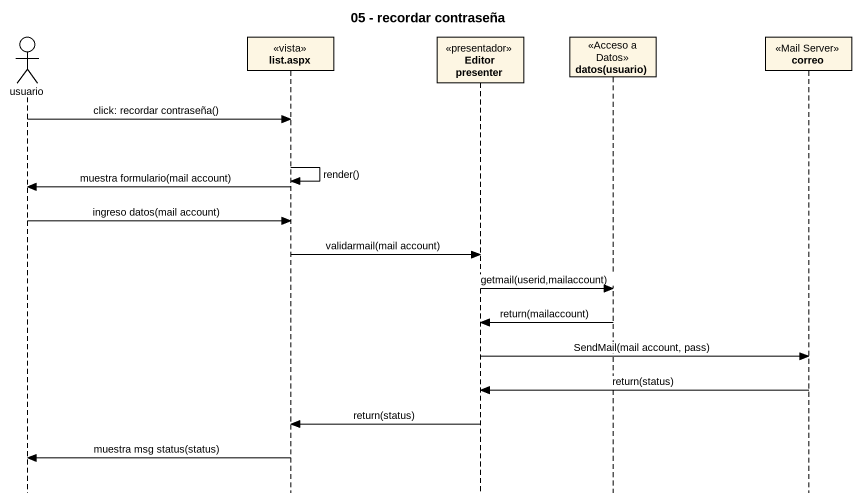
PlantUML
@startuml
title 05 - recordar contraseña
hide footbox
actor usuario
participant "list.aspx" as list_aspx <<vista>>
participant "Editor presenter" as Editor_presenter <<presentador>>
participant "datos(usuario)" as datos_usuario <<Acceso a Datos>>
participant correo <<Mail Server>>

usuario -> list_aspx : click: recordar contraseña()
list_aspx -> list_aspx : render()
list_aspx -> usuario : muestra formulario(mail account)
usuario -> list_aspx : ingreso datos(mail account)
list_aspx -> Editor_presenter : validarmail(mail account)
Editor_presenter -> datos_usuario : getmail(userid,mailaccount)
datos_usuario -> Editor_presenter : return(mailaccount)
Editor_presenter -> correo : SendMail(mail account, pass)
correo -> Editor_presenter : return(status)
Editor_presenter -> list_aspx : return(status)
list_aspx -> usuario : muestra msg status(status)
@enduml
